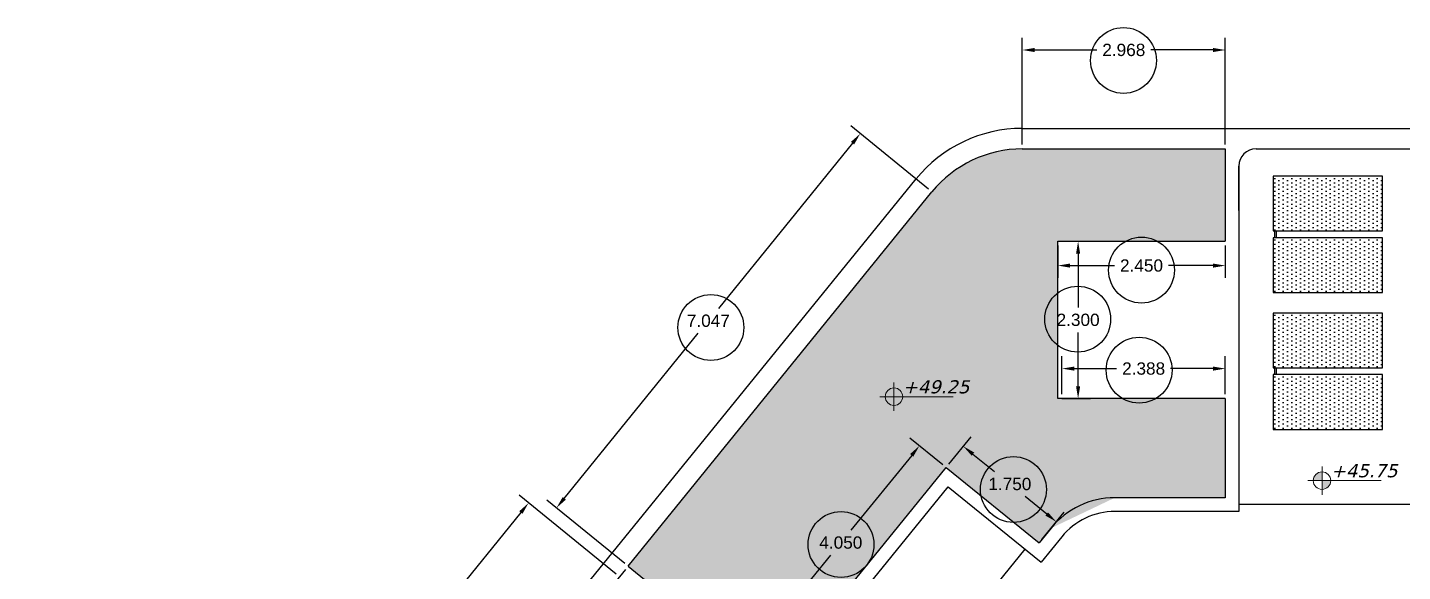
# Model space of a CAD drawing. Header units: inches. Extents: x 8644 to 9016, y -609 to 809.
# Drawn here: x 8876 to 8896.1, y -585.37 to -577.42 of the extents above; entities that cross this region are included whole.
import ezdxf

# ---------------------------------------------------------------- set-up
doc = ezdxf.new("R2010")
doc.units = ezdxf.units.IN
doc.header["$MEASUREMENT"] = 0
doc.layers.add('dim', color=3, linetype='Continuous', lineweight=13)
for name, color, linetype in [('DIMENSIONS', 6, 'Continuous'), ('floors', 8, 'Continuous'), ('provoles', 2, 'Continuous'), ('walls', 1, 'Continuous')]:
    doc.layers.add(name, color=color, linetype=linetype)
doc.styles.get("Standard").update_dxf_attribs({"font": 'arial.ttf'})
doc.styles.add('Yps_1-100', font='verdanai.ttf', dxfattribs={"height": 0.25})
doc.styles.add('Yps_1-100bold', font='verdanai.ttf', dxfattribs={"height": 0.3})
doc.dimstyles.new('Copy of Standard', dxfattribs={"dimtxt": 0.18, "dimasz": 0.18, "dimexe": 0.18, "dimexo": 0.0625, "dimgap": 0.09, "dimtad": 0, "dimtih": 1, "dimtoh": 1, "dimdec": 3, "dimzin": 0, "dimdsep": 46, "dimtxsty": 'Standard', "dimcen": 0.09, "dimadec": 0, "dimazin": 0, "dimtfac": 1, "dimtdec": 3, "dimtofl": 0, "dimtmove": 0, "dimatfit": 3, "dimfxl": 1, "dimtolj": 1, "dimtzin": 0, "dimarcsym": 0})

# ---------------------------------------------------------------- blocks, each defined once
blk = doc.blocks.new('ypsometro 1-100')
h = blk.add_hatch(color=256)
h.paths.add_polyline_path([(-0.2, 0), (0, 0), (0, 0.2, 0.414214)])
h.paths.add_polyline_path([(0, -0.2, 0.414214), (0.2, 0), (0, 0)])
for p, q in [((0, 0.325), (0, -0.325)), ((-0.325, 0), (1.35, 0))]:
    blk.add_line(p, q)
blk.add_circle((0, 0), 0.2)
at = {"style": 'Yps_1-100'}
for p in [(0.2, 0.076), (0.2, -0.326)]:
    blk.add_attdef('+0.00', p, '', height=0.25, dxfattribs=at)
blk = doc.blocks.new('*D15474')
at = {"color": 0, "lineweight": -2, "transparency": 16777216}
for p, q in [((8889.177, -579.785), (8888.037, -578.859)), ((8888.063, -579.112), (8886.104, -581.526)), ((8883.849, -584.304), (8885.808, -581.89)), ((8884.736, -585.256), (8883.596, -584.33))]:
    blk.add_line(p, q, dxfattribs=at)
at = {"color": 0, "transparency": 16777216}
for points in [[(8888.04, -579.093), (8888.087, -579.131), (8888.177, -578.972)], [(8883.826, -584.285), (8883.872, -584.323), (8883.735, -584.444)]]:
    blk.add_solid(points, dxfattribs=at)
at = {"layer": 'DEFPOINTS', "color": 0, "transparency": 16777216}
for p in [(8888.177, -578.972), (8889.226, -579.824, 0.071), (8884.784, -585.295, 0.071)]:
    blk.add_point(p, dxfattribs=at)
at = {"color": 0, "transparency": 16777216, "insert": (8885.956, -581.708), "char_height": 0.18, "attachment_point": 5}
blk.add_mtext('\\A1;7.047', dxfattribs=at)
blk = doc.blocks.new('*D15475')
at = {"color": 0, "lineweight": -2, "transparency": 16777216}
for p, q in [((8890.546, -579.133), (8890.546, -577.569)), ((8890.726, -577.749), (8891.634, -577.749)), ((8893.334, -577.749), (8892.425, -577.749)), ((8893.514, -579.133), (8893.514, -577.569))]:
    blk.add_line(p, q, dxfattribs=at)
at = {"color": 0, "transparency": 16777216}
for points in [[(8890.726, -577.719), (8890.726, -577.779), (8890.546, -577.749)], [(8893.334, -577.719), (8893.334, -577.779), (8893.514, -577.749)]]:
    blk.add_solid(points, dxfattribs=at)
at = {"layer": 'DEFPOINTS', "color": 0, "transparency": 16777216}
for p in [(8890.546, -577.749), (8890.546, -579.195, 0.071), (8893.514, -579.195, 0.071)]:
    blk.add_point(p, dxfattribs=at)
at = {"color": 0, "transparency": 16777216, "insert": (8892.03, -577.749), "char_height": 0.18, "attachment_point": 5}
blk.add_mtext('\\A1;2.968', dxfattribs=at)
blk = doc.blocks.new('*D15476')
at = {"color": 0, "lineweight": -2, "transparency": 16777216}
for p, q in [((8891.064, -580.608), (8891.064, -581.081)), ((8893.514, -580.608), (8893.514, -581.081)), ((8891.244, -580.901), (8891.894, -580.901)), ((8893.334, -580.901), (8892.684, -580.901))]:
    blk.add_line(p, q, dxfattribs=at)
at = {"color": 0, "transparency": 16777216}
for points in [[(8891.244, -580.871), (8891.244, -580.931), (8891.064, -580.901)], [(8893.334, -580.871), (8893.334, -580.931), (8893.514, -580.901)]]:
    blk.add_solid(points, dxfattribs=at)
at = {"layer": 'DEFPOINTS', "color": 0, "transparency": 16777216}
for p in [(8891.064, -580.545, 0.071), (8893.514, -580.545, 0.071), (8891.064, -580.901)]:
    blk.add_point(p, dxfattribs=at)
at = {"color": 0, "transparency": 16777216, "insert": (8892.289, -580.901), "char_height": 0.18, "attachment_point": 5}
blk.add_mtext('\\A1;2.450', dxfattribs=at)
blk = doc.blocks.new('*D15477')
at = {"color": 0, "lineweight": -2, "transparency": 16777216}
for p, q in [((8891.126, -580.545), (8891.542, -580.545)), ((8891.362, -580.725), (8891.362, -581.513)), ((8891.362, -582.665), (8891.362, -581.877)), ((8891.126, -582.845), (8891.542, -582.845))]:
    blk.add_line(p, q, dxfattribs=at)
at = {"color": 0, "transparency": 16777216}
for points in [[(8891.332, -580.725), (8891.392, -580.725), (8891.362, -580.545)], [(8891.332, -582.665), (8891.392, -582.665), (8891.362, -582.845)]]:
    blk.add_solid(points, dxfattribs=at)
at = {"layer": 'DEFPOINTS', "color": 0, "transparency": 16777216}
for p in [(8891.064, -580.545, 0.071), (8891.064, -582.845, 0.071), (8891.362, -582.845)]:
    blk.add_point(p, dxfattribs=at)
at = {"color": 0, "transparency": 16777216, "insert": (8891.362, -581.695), "char_height": 0.18, "attachment_point": 5}
blk.add_mtext('\\A1;2.300', dxfattribs=at)
blk = doc.blocks.new('*D15478')
at = {"color": 0, "lineweight": -2, "transparency": 16777216}
for p, q in [((8891.126, -582.783), (8891.126, -582.227)), ((8893.514, -582.783), (8893.514, -582.227)), ((8891.306, -582.407), (8891.925, -582.407)), ((8893.334, -582.407), (8892.715, -582.407))]:
    blk.add_line(p, q, dxfattribs=at)
at = {"color": 0, "transparency": 16777216}
for points in [[(8891.306, -582.377), (8891.306, -582.437), (8891.126, -582.407)], [(8893.334, -582.377), (8893.334, -582.437), (8893.514, -582.407)]]:
    blk.add_solid(points, dxfattribs=at)
at = {"layer": 'DEFPOINTS', "color": 0, "transparency": 16777216}
for p in [(8893.514, -582.407), (8891.126, -582.845), (8893.514, -582.845, 0.071)]:
    blk.add_point(p, dxfattribs=at)
at = {"color": 0, "transparency": 16777216, "insert": (8892.32, -582.407), "char_height": 0.18, "attachment_point": 5}
blk.add_mtext('\\A1;2.388', dxfattribs=at)
blk = doc.blocks.new('*D15479')
at = {"color": 0, "lineweight": -2, "transparency": 16777216}
for p, q in [((8884.745, -585.344), (8884.435, -585.726)), ((8884.688, -585.7), (8885.372, -586.255)), ((8886.505, -587.175), (8885.82, -586.619)), ((8886.841, -587.046), (8886.531, -587.428))]:
    blk.add_line(p, q, dxfattribs=at)
at = {"color": 0, "transparency": 16777216}
for points in [[(8884.707, -585.677), (8884.669, -585.723), (8884.548, -585.587)], [(8886.524, -587.151), (8886.486, -587.198), (8886.644, -587.288)]]:
    blk.add_solid(points, dxfattribs=at)
at = {"layer": 'DEFPOINTS', "color": 0, "transparency": 16777216}
for p in [(8884.784, -585.295, 0.071), (8884.548, -585.587), (8886.881, -586.997, 0.071)]:
    blk.add_point(p, dxfattribs=at)
at = {"color": 0, "transparency": 16777216, "insert": (8885.596, -586.437), "char_height": 0.18, "attachment_point": 5}
blk.add_mtext('\\A1;2.700', dxfattribs=at)
blk = doc.blocks.new('*D15480')
at = {"color": 0, "lineweight": -2, "transparency": 16777216}
for p, q in [((8889.385, -583.813), (8888.902, -583.422)), ((8888.929, -583.675), (8888.041, -584.769)), ((8886.603, -586.54), (8887.745, -585.133)), ((8886.832, -586.958), (8886.35, -586.566))]:
    blk.add_line(p, q, dxfattribs=at)
at = {"color": 0, "transparency": 16777216}
for points in [[(8888.906, -583.656), (8888.952, -583.694), (8889.042, -583.535)], [(8886.58, -586.521), (8886.626, -586.559), (8886.49, -586.68)]]:
    blk.add_solid(points, dxfattribs=at)
at = {"layer": 'DEFPOINTS', "color": 0, "transparency": 16777216}
for p in [(8889.042, -583.535), (8889.433, -583.853, 0.071), (8886.881, -586.997, 0.071)]:
    blk.add_point(p, dxfattribs=at)
at = {"color": 0, "transparency": 16777216, "insert": (8887.893, -584.951), "char_height": 0.18, "attachment_point": 5}
blk.add_mtext('\\A1;4.050', dxfattribs=at)
blk = doc.blocks.new('*D15481')
at = {"color": 0, "lineweight": -2, "transparency": 16777216}
for p, q in [((8889.473, -583.804), (8889.798, -583.403)), ((8889.824, -583.657), (8890.14, -583.913)), ((8890.903, -584.533), (8890.588, -584.277)), ((8890.831, -584.907), (8891.156, -584.506))]:
    blk.add_line(p, q, dxfattribs=at)
at = {"color": 0, "transparency": 16777216}
for points in [[(8889.843, -583.633), (8889.805, -583.68), (8889.684, -583.543)], [(8890.922, -584.509), (8890.884, -584.556), (8891.043, -584.646)]]:
    blk.add_solid(points, dxfattribs=at)
at = {"layer": 'DEFPOINTS', "color": 0, "transparency": 16777216}
for p in [(8889.433, -583.853, 0.071), (8891.043, -584.646), (8890.792, -584.955, 0.071)]:
    blk.add_point(p, dxfattribs=at)
at = {"color": 0, "transparency": 16777216, "insert": (8890.364, -584.095), "char_height": 0.18, "attachment_point": 5}
blk.add_mtext('\\A1;1.750', dxfattribs=at)
blk = doc.blocks.new('*D15492')
at = {"color": 0, "lineweight": -2, "transparency": 16777216}
for p, q in [((8884.61, -585.411), (8883.189, -584.258)), ((8883.215, -584.511), (8879.232, -589.418)), ((8874.953, -594.689), (8878.936, -589.782)), ((8876.122, -595.868), (8874.7, -594.715))]:
    blk.add_line(p, q, dxfattribs=at)
at = {"color": 0, "transparency": 16777216}
for points in [[(8883.192, -584.492), (8883.238, -584.53), (8883.328, -584.371)], [(8874.93, -594.67), (8874.977, -594.707), (8874.84, -594.828)]]:
    blk.add_solid(points, dxfattribs=at)
at = {"layer": 'DEFPOINTS', "color": 0, "transparency": 16777216}
for p in [(8884.658, -585.451, 0.071), (8874.84, -594.828), (8876.17, -595.908, 0.071)]:
    blk.add_point(p, dxfattribs=at)
at = {"color": 0, "transparency": 16777216, "insert": (8879.084, -589.6), "char_height": 0.18, "attachment_point": 5}
blk.add_mtext('\\A1;13.469', dxfattribs=at)

msp = doc.modelspace()

# ---------------------------------------------------------------- hatches: boundary and pattern name
at = {"layer": 'floors'}
h = msp.add_hatch(dxfattribs=at)
h.set_pattern_fill('DOTS', color=256, angle=450, style=0)
h.set_pattern_definition([(90, (10114.736166, -1722.188926), (-0.0625, 0.03125), [0, -0.0625])])
h.paths.add_polyline_path([(8894.2138, -580.3953), (8895.8138, -580.3953), (8895.8138, -579.5953), (8894.2138, -579.5953)])
h = msp.add_hatch(dxfattribs=at)
h.set_pattern_fill('DOTS', color=256, angle=450, style=0)
h.set_pattern_definition([(90, (10114.736166, -1723.088926), (-0.0625, 0.03125), [0, -0.0625])])
h.paths.add_polyline_path([(8894.2138, -581.2953), (8895.8138, -581.2953), (8895.8138, -580.4953), (8894.2138, -580.4953)])
h = msp.add_hatch(dxfattribs=at)
h.set_pattern_fill('DOTS', color=256, angle=450, style=0)
h.set_pattern_definition([(90, (10114.736166, -1724.188926), (-0.0625, 0.03125), [0, -0.0625])])
h.paths.add_polyline_path([(8894.2138, -582.3953), (8895.8138, -582.3953), (8895.8138, -581.5953), (8894.2138, -581.5953)])
h = msp.add_hatch(dxfattribs=at)
h.set_pattern_fill('DOTS', color=256, angle=450, style=0)
h.set_pattern_definition([(90, (10114.736166, -1725.088926), (-0.0625, 0.03125), [0, -0.0625])])
h.paths.add_polyline_path([(8894.2138, -583.2953), (8895.8138, -583.2953), (8895.8138, -582.4953), (8894.2138, -582.4953)])
at = {"layer": 'provoles'}
h = msp.add_hatch(dxfattribs=at)
h.set_pattern_fill('AR-SAND', color=8, scale=0.08, angle=-225)
h.set_pattern_definition([(172.5, (-1304.83999, 1423.86681), (-0.1054341698, -0.1125610547), [0, -0.1216, 0, -0.136, 0, -0.13]), (142.5, (-1304.83999, 1423.86681), (-0.2597583784, -0.059531001), [0, -0.0656, 0, -0.1096, 0, -0.042]), (102.5, (-1304.77041, 1423.79724), (-0.1764825907, 0.1758423418), [0, -0.04, 0, -0.144, 0, -0.188]), (92.5, (-1304.7704, 1423.79724), (-0.219701028, 0.120403373), [0, -0.02, 0, -0.0944, 0, -0.108])])
edge = h.paths.add_edge_path()
edge.add_line((8893.5138, -582.8453), (8891.0638, -582.8453))
edge.add_line((8891.0638, -582.8453), (8891.0638, -580.5453))
edge.add_line((8891.0638, -580.5453), (8893.5138, -580.5453))
edge.add_line((8893.5138, -580.5453), (8893.5138, -579.1953))
edge.add_line((8893.5138, -579.1953), (8890.5456, -579.1953))
edge.add_arc((8890.5456, -580.8953), 1.7, 90, 140.93302)
edge.add_line((8889.2257, -579.8239), (8884.7844, -585.2954))
edge.add_line((8884.7844, -585.2954), (8886.8807, -586.997))
edge.add_line((8886.8807, -586.997), (8889.4332, -583.8527))
edge.add_line((8889.4332, -583.8527), (8890.7918, -584.9555))
edge.add_line((8890.7918, -584.9555), (8890.9675, -584.739))
edge.add_arc((8891.8992, -585.4953), 1.2, 90, 140.93302, ccw=False)
edge.add_line((8891.8992, -584.2953), (8893.5138, -584.2953))
edge.add_line((8893.5138, -584.2953), (8893.5138, -582.8453))

# ---------------------------------------------------------------- linework, layer by layer
at = {"color": 3}
for centre in [(8892.0257, -577.902), (8892.289, -580.9666), (8885.9932, -581.8062), (8891.3563, -581.6845), (8892.2538, -582.4294), (8890.4164, -584.1747), (8887.8955, -584.9788)]:
    msp.add_circle(centre, 0.4816, dxfattribs=at)
at = {"layer": 'DIMENSIONS'}
for p, q in [((8894.2388, -580.4953, 0.0706), (8894.2388, -580.3953, 0.0706)), ((8894.2638, -580.4953, 0.0706), (8894.2638, -580.3953, 0.0706)), ((8894.2388, -582.4953, 0.0706), (8894.2388, -582.3953, 0.0706)), ((8894.2638, -582.4953, 0.0706), (8894.2638, -582.3953, 0.0706))]:
    msp.add_line(p, q, dxfattribs=at)
at = {"layer": 'floors', "elevation": 0.0706}
for points in [[(8895.8138, -579.5953), (8894.2138, -579.5953), (8894.2138, -580.3953), (8895.8138, -580.3953)], [(8895.8138, -580.4953), (8894.2138, -580.4953), (8894.2138, -581.2953), (8895.8138, -581.2953)], [(8895.8138, -581.5953), (8894.2138, -581.5953), (8894.2138, -582.3953), (8895.8138, -582.3953)], [(8895.8138, -582.4953), (8894.2138, -582.4953), (8894.2138, -583.2953), (8895.8138, -583.2953)]]:
    msp.add_lwpolyline(points, close=True, dxfattribs=at)
at = {"layer": 'provoles', "color": 8}
for p, q in [((8900.1138, -584.3953, 0.0706), (8893.7138, -584.3953, 0.0706)), ((8900.1138, -584.3953, 0.0706), (8893.7138, -584.3953, 0.0706)), ((8884.6207, -592.3993, 0.0706), (8890.5881, -585.0477, 0.0706))]:
    msp.add_line(p, q, dxfattribs=at)
at = {"layer": 'walls', "color": 2}
for p, q in [((8890.5456, -578.8953, 0.0706), (8915.9284, -578.8953, 0.0706)), ((8890.5456, -579.1953, 0.0706), (8893.5138, -579.1953, 0.0706)), ((8893.5138, -579.1953, 0.0706), (8893.5138, -580.5453, 0.0706)), ((8893.9638, -579.1953, 0.0706), (8915.9284, -579.1953, 0.0706)), ((8893.7138, -579.4453, 0.0706), (8893.7138, -584.4953, 0.0706)), ((8893.7138, -580.0953, 0.0706), (8893.7138, -579.4453, 0.0706)), ((8876.8368, -594.6104, 0.0706), (8888.9928, -579.6348, 0.0706)), ((8884.7844, -585.2954, 0.0706), (8889.2257, -579.8239, 0.0706)), ((8891.0638, -580.5453, 0.0706), (8893.5138, -580.5453, 0.0706)), ((8891.0638, -582.8453, 0.0706), (8891.0638, -580.5453, 0.0706)), ((8891.3138, -582.8453, 0.0706), (8891.0638, -582.8453, 0.0706)), ((8893.5138, -582.8453, 0.0706), (8891.0638, -582.8453, 0.0706)), ((8893.5138, -582.8453, 0.0706), (8893.5138, -584.2953, 0.0706)), ((8886.8807, -586.997, 0.0706), (8889.4332, -583.8527, 0.0706)), ((8889.4332, -583.8527, 0.0706), (8890.7918, -584.9555, 0.0706)), ((8886.9099, -587.2784, 0.0706), (8889.4624, -584.134, 0.0706)), ((8889.4624, -584.134, 0.0706), (8890.821, -585.2368, 0.0706)), ((8893.5138, -584.2953, 0.0706), (8891.8992, -584.2953, 0.0706)), ((8893.7138, -584.4953, 0.0706), (8891.8992, -584.4953, 0.0706)), ((8890.9675, -584.739, 0.0706), (8890.7918, -584.9555, 0.0706)), ((8891.1228, -584.8651, 0.0706), (8890.821, -585.2368, 0.0706)), ((8884.7844, -585.2954, 0.0706), (8886.8807, -586.997, 0.0706))]:
    msp.add_line(p, q, dxfattribs=at)
for centre, radius, end in [((8890.5456, -580.8953, 0.0706), 2, 140.93302), ((8890.5456, -580.8953, 0.0706), 1.7, 140.93302), ((8893.9638, -579.4453, 0.0706), 0.25, 180), ((8891.8992, -585.4953, 0.0706), 1.2, 140.93302), ((8891.8992, -585.4953, 0.0706), 1, 140.93302)]:
    msp.add_arc(centre, radius, 90, end, dxfattribs=at)

# ---------------------------------------------------------------- block references
at = {"layer": 'dim'}
ref = msp.add_blockref('ypsometro 1-100', (8888.6692, -582.8175, 0.0706), dxfattribs=dict(at, xscale=0.6400000000000001, yscale=0.6400000000000001, zscale=0.6400000000000001))
ref.add_attrib('+0.00', '+49.25', (8888.7972, -582.769, 0.0706), dxfattribs={"layer": '0', "height": 0.192, "style": 'Yps_1-100bold'})
ref = msp.add_blockref('ypsometro 1-100', (8894.9285, -584.0442, 0.0706), dxfattribs=dict(at, xscale=0.6400000000000001, yscale=0.6400000000000001, zscale=0.6400000000000001))
ref.add_attrib('+0.00', '+45.75', (8895.0565, -583.9957, 0.0706), dxfattribs={"layer": '0', "height": 0.192, "style": 'Yps_1-100bold'})

# ---------------------------------------------------------------- dimensions: what is measured, and where the dimension line sits
at = {"color": 3}
for p1, p2, distance, picture, middle in [((8893.5138, -579.1953, 0.0706), (8890.5456, -579.1953, 0.0706), -1.4464, '*D15475', (8892.0297, -577.7489)), ((8884.7844, -585.2954, 0.0706), (8889.2257, -579.8239, 0.0706), 1.3511, '*D15474', (8885.956, -581.7082)), ((8891.0638, -580.5453, 0.0706), (8891.0638, -582.8453, 0.0706), 0.2985, '*D15477', (8891.3623, -581.6953)), ((8893.5138, -580.5453, 0.0706), (8891.0638, -580.5453, 0.0706), 0.3553, '*D15476', (8892.2888, -580.9006)), ((8891.1262605482, -582.8452982566), (8893.5137605482, -582.8452982566, 0.0706425375), 0.4381072509, '*D15478', (8892.3200105482, -582.4071910057)), ((8889.4332, -583.8527, 0.0706), (8890.7918, -584.9555, 0.0706), 0.3986, '*D15481', (8890.3637, -584.0946)), ((8884.6583, -585.4507, 0.0706), (8876.17, -595.9079, 0.0706), -1.713, '*D15492', (8879.0842, -589.5997)), ((8886.8807, -586.997, 0.0706), (8884.7844, -585.2954, 0.0706), 0.3749, '*D15479', (8885.5962, -586.4373))]:
    dim = msp.add_aligned_dim(p1=p1, p2=p2, distance=distance, dimstyle='Copy of Standard', dxfattribs=at)
    dim.commit()
    dim.dimension.update_dxf_attribs({"geometry": picture, "text_midpoint": middle})
dim = msp.add_linear_dim(base=(8889.0422, -583.5353), p1=(8886.8807, -586.997, 0.0706), p2=(8889.4332, -583.8527, 0.0706), angle=50.93108, dimstyle='Copy of Standard', dxfattribs=at)
dim.commit()
dim.dimension.update_dxf_attribs({"geometry": '*D15480', "text_midpoint": (8887.893, -584.951), "dimtype": 161})

doc.saveas('drawing.dxf')
